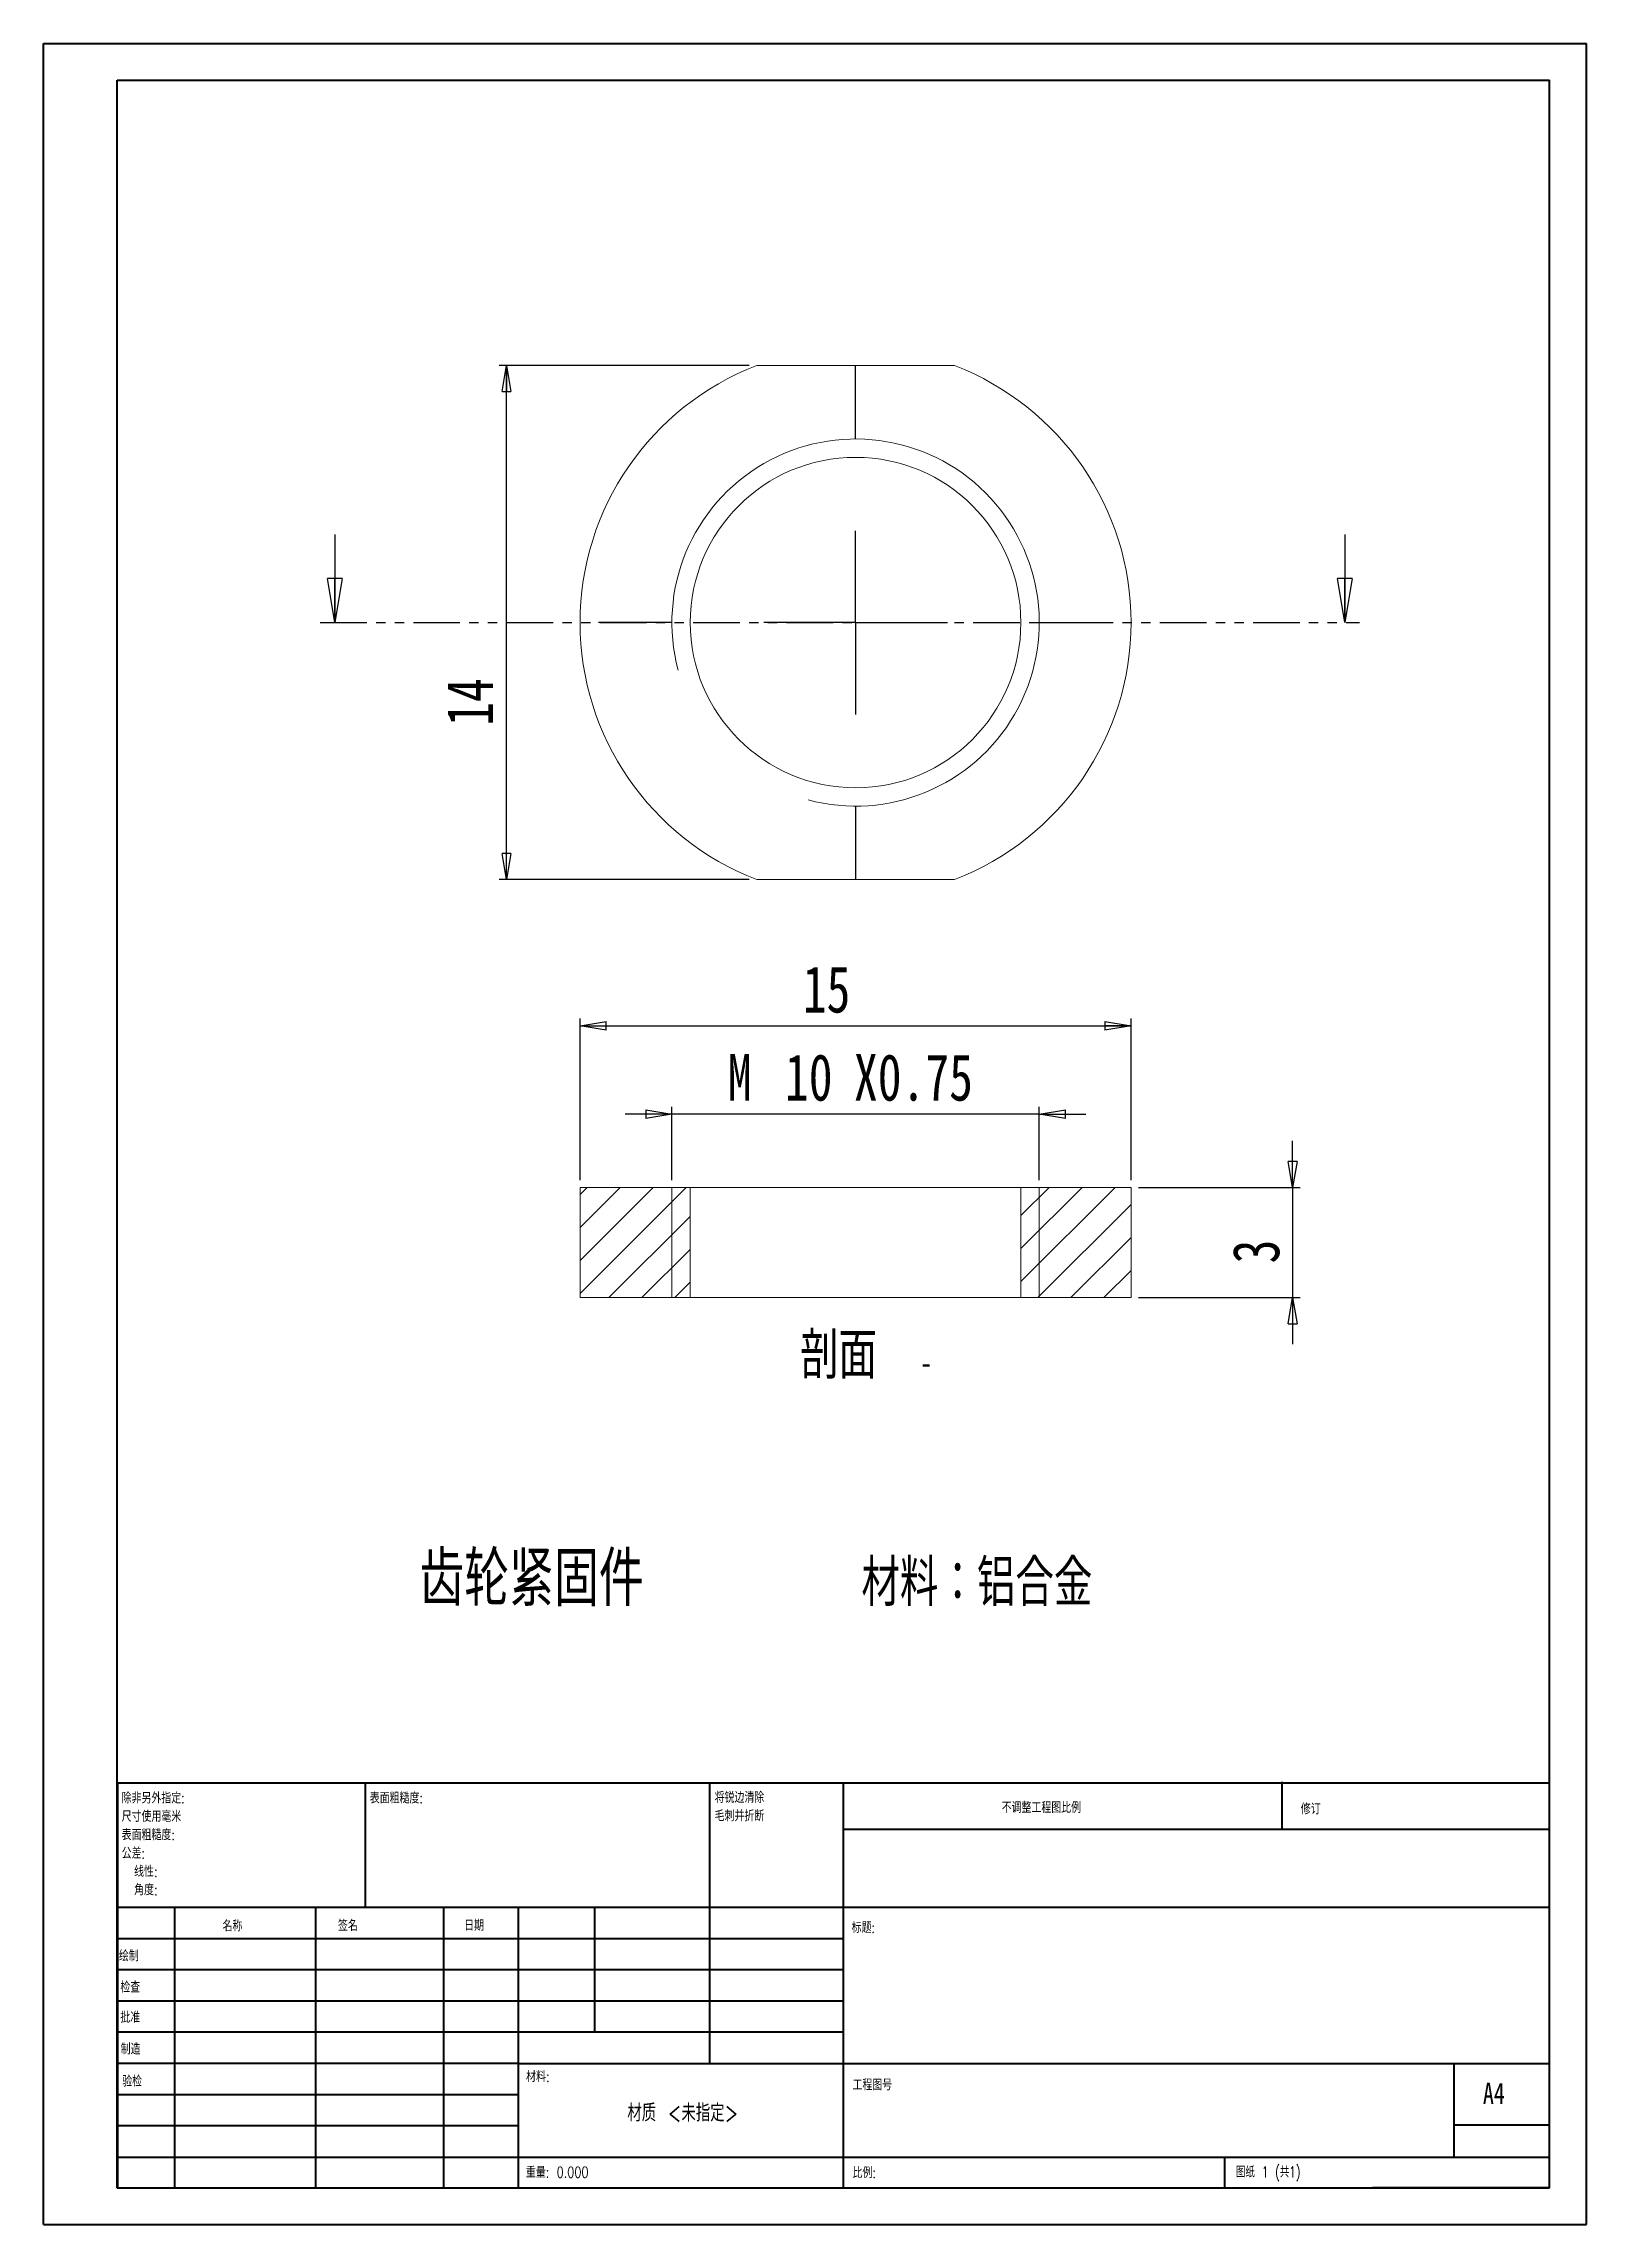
# Model space of a CAD drawing. Header units: millimetres. Extents: x 0 to 210, y 0 to 297.
import ezdxf

# ---------------------------------------------------------------- set-up
doc = ezdxf.new("R2010")
doc.units = ezdxf.units.MM
doc.linetypes.add('PHANTOM', pattern=[12.7, 6.35, -1.27, 1.27, -1.27, 1.27, -1.27])
doc.layers.add('FORMAT', color=7, linetype='Continuous')
doc.styles.add('SLDTEXTSTYLE0', font='TXT', dxfattribs={"width": 0.75, "bigfont": 'bigfont'})
doc.styles.add('SLDTEXTSTYLE1', font='TXT', dxfattribs={"width": 0.75})
doc.styles.add('SLDTEXTSTYLE2', font='TXT', dxfattribs={"width": 0.694444, "bigfont": 'bigfont'})
doc.styles.add('SLDTEXTSTYLE3', font='TXT', dxfattribs={"width": 0.7})
doc.dimstyles.new('SLDDIMSTYLE0', dxfattribs={"dimtxt": 6.35, "dimasz": 3.556, "dimexe": 0, "dimexo": 0.0625, "dimgap": 1.5875, "dimtad": 1, "dimdec": 6, "dimlfac": 0.2, "dimrnd": 1e-09, "dimzin": 12, "dimdsep": 46, "dimtxsty": 'SLDTEXTSTYLE1', "dimblk1": 'CLOSED', "dimblk2": 'CLOSED', "dimsah": 1, "dimcen": 0.09, "dimadec": 0, "dimazin": 3, "dimtfac": 1, "dimtofl": 0, "dimtmove": 0, "dimatfit": 3, "dimldrblk": 'CLOSED', "dimfxl": 0, "dimfrac": 2, "dimtolj": 1, "dimtzin": 12, "dimarcsym": 0})
doc.dimstyles.new('SLDDIMSTYLE1', dxfattribs={"dimtxt": 6.35, "dimasz": 3.556, "dimexe": 0, "dimexo": 0.0625, "dimgap": 1.5875, "dimtad": 1, "dimdec": 6, "dimlfac": 0.2, "dimrnd": 1e-09, "dimzin": 12, "dimdsep": 46, "dimtxsty": 'SLDTEXTSTYLE1', "dimblk1": 'CLOSED', "dimblk2": 'CLOSED', "dimsah": 1, "dimcen": 0.09, "dimadec": 0, "dimazin": 3, "dimtfac": 1, "dimtmove": 0, "dimatfit": 0, "dimldrblk": 'CLOSED', "dimfxl": 0, "dimfrac": 2, "dimtolj": 1, "dimtzin": 12, "dimarcsym": 0})

# ---------------------------------------------------------------- blocks, each defined once
blk = doc.blocks.new('SW_NOTE_0')
at = {"color": 0, "linetype": 'Continuous', "lineweight": 0, "char_height": 1.5, "attachment_point": 1, "style": 'SLDTEXTSTYLE0'}
for s, insert in [('\\M+18FAB锐边\\M+190B4\\M+18F9C', (0, 1.93)), ('\\M+196D1\\M+18E68\\M+19BF3\\M+190DC\\M+19266', (0, -0.57))]:
    blk.add_mtext(s, dxfattribs=dict(at, insert=insert))
blk = doc.blocks.new('SW_NOTE_1')
at = {"color": 0, "linetype": 'Continuous', "lineweight": 0, "char_height": 1.5, "attachment_point": 1, "style": 'SLDTEXTSTYLE0'}
for s, insert in [('\\M+18F9C\\M+194F1另\\M+18A4F\\M+18E77\\M+192E8:', (0, 1.93)), ('\\M+1955C\\M+196CA\\M+19165糙\\M+19378:', (0, -3.07)), ('\\M+18EDA\\M+190A1\\M+18E67\\M+19770\\M+19F7C\\M+195C4', (0, -0.57)), ('\\M+18CF6\\M+18DB7:', (0, -5.57)), ('线\\M+190AB:', (1.69, -8.07)), ('\\M+18A70\\M+19378:', (1.69, -10.57))]:
    blk.add_mtext(s, dxfattribs=dict(at, insert=insert))
blk = doc.blocks.new('_CLOSED')
at = {"color": 0, "linetype": 'ByBlock', "lineweight": -2}
for p, q in [((-1, 0.166667), (0, 0)), ((-1, 0.166667), (-1, -0.166667)), ((0, 0), (-1, -0.166667)), ((0, 0), (-1, 0))]:
    blk.add_line(p, q, dxfattribs=at)
blk = doc.blocks.new('_D')
at = {"layer": 'FORMAT'}
for p, q in [((96.14, 253.37), (62.1, 253.37)), ((63.1, 183.37), (63.1, 253.37)), ((96.14, 183.37), (62.1, 183.37))]:
    blk.add_line(p, q, dxfattribs=at)
at = {"layer": 'FORMAT', "xscale": 3.556, "yscale": 3.556}
for p, rotation in [((63.1, 253.37, -7), 90.0000000000004), ((63.1, 183.37, -7), 270.0000000000004)]:
    blk.add_blockref('_CLOSED', p, dxfattribs=dict(at, rotation=rotation))
at = {"layer": 'FORMAT', "insert": (54.92, 204.3), "char_height": 6.35, "attachment_point": 1, "rotation": 90, "style": 'SLDTEXTSTYLE1'}
blk.add_mtext('14', dxfattribs=at)
blk = doc.blocks.new('SW_CENTERMARKSYMBOL_0')
at = {"layer": 'FORMAT', "color": 0}
for p, q in [((0, 25), (0, 35)), ((0, 0), (0, 12.5)), ((-25, 0), (-35, 0)), ((0, 0), (-12.5, 0)), ((0, 0), (0, -12.5)), ((0, 0), (12.5, 0)), ((25, 0), (35, 0)), ((0, -25), (0, -35))]:
    blk.add_line(p, q, dxfattribs=at)
blk = doc.blocks.new('_D_1')
at = {"layer": 'FORMAT'}
for p, q in [((85.6, 142.43), (85.6, 152.43)), ((135.6, 142.43), (135.6, 152.43)), ((85.6, 151.43), (79.25, 151.43)), ((135.6, 151.43), (85.6, 151.43)), ((135.6, 151.43), (141.95, 151.43))]:
    blk.add_line(p, q, dxfattribs=at)
at = {"layer": 'FORMAT', "xscale": 3.556, "yscale": 3.556}
blk.add_blockref('_CLOSED', (85.6, 151.43, 18), dxfattribs=at)
at = {"layer": 'FORMAT', "xscale": 3.556, "yscale": 3.556, "rotation": 180.0000000000004}
blk.add_blockref('_CLOSED', (135.6, 151.43, 18), dxfattribs=at)
at = {"layer": 'FORMAT', "char_height": 6.35, "attachment_point": 1, "style": 'SLDTEXTSTYLE1'}
for s, insert in [('M', (93.21, 159.61)), ('10', (100.99, 159.61)), ('X0.75', (110.38, 159.61))]:
    blk.add_mtext(s, dxfattribs=dict(at, insert=insert))
blk = doc.blocks.new('_D_2')
at = {"layer": 'FORMAT'}
for p, q in [((73.1, 142.43), (73.1, 164.43)), ((73.1, 163.43), (148.1, 163.43)), ((148.1, 142.43), (148.1, 164.43))]:
    blk.add_line(p, q, dxfattribs=at)
at = {"layer": 'FORMAT', "xscale": 3.556, "yscale": 3.556, "rotation": 180.0000000000004}
blk.add_blockref('_CLOSED', (73.1, 163.43, 18), dxfattribs=at)
at = {"layer": 'FORMAT', "xscale": 3.556, "yscale": 3.556}
blk.add_blockref('_CLOSED', (148.1, 163.43, 18), dxfattribs=at)
at = {"layer": 'FORMAT', "insert": (103.41, 171.61), "char_height": 6.35, "attachment_point": 1, "style": 'SLDTEXTSTYLE1'}
blk.add_mtext('15', dxfattribs=at)
blk = doc.blocks.new('_D_3')
at = {"layer": 'FORMAT'}
for p, q in [((170.1, 141.43), (170.1, 147.78)), ((149.1, 141.43), (171.1, 141.43)), ((170.1, 141.43), (170.1, 126.43)), ((149.1, 126.43), (171.1, 126.43)), ((170.1, 126.43), (170.1, 120.08))]:
    blk.add_line(p, q, dxfattribs=at)
at = {"layer": 'FORMAT', "xscale": 3.556, "yscale": 3.556}
for p, rotation in [((170.1, 141.43, 18), 270.0000000000004), ((170.1, 126.43, 18), 90.0000000000004)]:
    blk.add_blockref('_CLOSED', p, dxfattribs=dict(at, rotation=rotation))
at = {"layer": 'FORMAT', "insert": (161.92, 131.09), "char_height": 6.35, "attachment_point": 1, "rotation": 90, "style": 'SLDTEXTSTYLE1'}
blk.add_mtext('3', dxfattribs=at)
blk = doc.blocks.new('SW_NOTE_2')
at = {"layer": 'FORMAT', "color": 0, "attachment_point": 2}
for s, insert, char_height, style in [('\\M+19655\\M+196CA', (8.33, 8.19), 6.35, 'SLDTEXTSTYLE0'), ('-', (20.26, 5.8), 3.5, 'SLDTEXTSTYLE3')]:
    blk.add_mtext(s, dxfattribs=dict(at, insert=insert, char_height=char_height, style=style))

msp = doc.modelspace()

# ---------------------------------------------------------------- hatches: boundary and pattern name
at = {"linetype": 'Continuous', "lineweight": 0}
h = msp.add_hatch(dxfattribs=at)
h.set_pattern_fill('ANSI31', style=0)
h.paths.add_polyline_path([(88.1033567, 141.425711), (73.1033567, 141.425711), (73.1033567, 126.425711), (88.1033567, 126.425711)], flags=0)
h = msp.add_hatch(dxfattribs=at)
h.set_pattern_fill('ANSI31', style=0)
h.paths.add_polyline_path([(133.1033567, 126.425711), (148.1033567, 126.425711), (148.1033567, 141.425711), (133.1033567, 141.425711)], flags=0)

# ---------------------------------------------------------------- linework, layer by layer
at = {"color": 7, "linetype": 'Continuous', "lineweight": 40}
for p, q in [((0.0788436, 0.2147802), (0.0788436, 297.2147802)), ((0.0788436, 297.2147802), (210.0788436, 297.2147802)), ((210.0788436, 0.2147802), (210.0788436, 297.2147802)), ((210.0788436, 292.2147802), (210.0788436, 297.2147802)), ((10.0788436, 292.2147802), (205.0788436, 292.2147802)), ((10.0788436, 5.2147802), (10.0788436, 292.2147802)), ((205.0788436, 5.2147802), (205.0788436, 292.2147802)), ((10.1108209, 60.3709273), (205.0788436, 60.3709273)), ((10.1108209, 60.3709273), (10.1108209, 5.1209273)), ((43.9108209, 43.3709273), (43.9108209, 60.3709273)), ((90.7108209, 60.3709273), (90.7108209, 22.1209273)), ((108.9108209, 60.3709273), (108.9108209, 5.1209273)), ((168.6788436, 54.0897802), (168.6788436, 60.4647802)), ((205.0788436, 53.9959273), (108.9108209, 53.9959273)), ((205.0788436, 43.3709273), (10.1108209, 43.3709273)), ((17.9108209, 43.3709273), (17.9108209, 5.1209273)), ((37.1017733, 43.3709273), (37.1017733, 5.1209273)), ((54.5097471, 43.3709273), (54.5097471, 5.1209273)), ((64.7108209, 5.1209273), (64.7108209, 43.3709273)), ((75.1108209, 26.3709273), (75.1108209, 43.3709273)), ((108.9108209, 39.1209273), (10.1108209, 39.1209273)), ((108.9108209, 34.8709273), (10.1108209, 34.8709273)), ((108.9108209, 30.6209273), (10.1108209, 30.6209273)), ((108.9108209, 26.3709273), (10.1108209, 26.3709273)), ((64.7108209, 22.1209273), (10.1108209, 22.1209273)), ((64.7108209, 22.1209273), (205.0788436, 22.1209273)), ((192.0788436, 9.4647802), (192.0788436, 22.2147802)), ((64.7108209, 17.8708553), (10.1108209, 17.8708553)), ((64.7108209, 13.6209273), (10.1108209, 13.6209273)), ((205.0788436, 13.7147802), (192.0788436, 13.7147802)), ((10.1108209, 9.3709273), (205.0788436, 9.3709273)), ((160.8788436, 5.2147802), (160.8788436, 9.4647802)), ((10.0788436, 5.2147802), (205.0788436, 5.2147802)), ((205.0788436, 5.2147802), (180.9883118, 5.2147802)), ((0.0788436, 0.2147802), (210.0788436, 0.2147802))]:
    msp.add_line(p, q, dxfattribs=at)
at = {"color": 7, "linetype": 'Continuous', "lineweight": 15}
for p, q in [((124.0662682, 253.3690688), (97.1404451, 253.3690688)), ((97.1404451, 183.3690666), (124.0662682, 183.3690666)), ((73.1033575, 141.425711), (73.1033575, 126.4257109)), ((88.1033576, 141.425711), (73.1033575, 141.425711)), ((88.1033576, 141.425711), (88.1033576, 126.4257109)), ((88.1033576, 141.425711), (133.1033557, 141.425711)), ((133.1033557, 126.4257109), (133.1033557, 141.425711)), ((148.1033558, 141.425711), (133.1033557, 141.425711)), ((148.1033558, 126.4257109), (148.1033558, 141.425711)), ((88.1033576, 126.4257109), (73.1033575, 126.4257109)), ((88.1033576, 126.4257109), (133.1033557, 126.4257109)), ((148.1033558, 126.4257109), (133.1033557, 126.4257109))]:
    msp.add_line(p, q, dxfattribs=at)
at = {"color": 7, "linetype": 'Continuous', "lineweight": 30}
for p, q in [((39.7033567, 230.3690677), (39.7033567, 218.3690677)), ((177.1833567, 230.3690677), (177.1833567, 218.3690677))]:
    msp.add_line(p, q, dxfattribs=at)
at = {"color": 7, "linetype": 'PHANTOM', "lineweight": 30}
msp.add_line((37.7033567, 218.3690677), (179.1833567, 218.3690677), dxfattribs=at)
at = {"color": 7, "linetype": 'Continuous', "lineweight": 0}
for p, q in [((85.6033567, 126.425711), (85.6033567, 141.425711)), ((135.6033567, 126.425711), (135.6033567, 141.425711))]:
    msp.add_line(p, q, dxfattribs=at)
at = {"color": 7, "linetype": 'Continuous', "lineweight": 15}
msp.add_circle((110.6033567, 218.3690677), 22.5, dxfattribs=at)
for start, end in [(111.039469781, 248.960530219), (291.039469781, 68.960530219)]:
    msp.add_arc((110.6033567, 218.3690677), 37.5, start, end, dxfattribs=at)
at = {"color": 7, "linetype": 'Continuous', "lineweight": 0}
msp.add_arc((110.6033567, 218.3690677), 25, 255, 195, dxfattribs=at)

# ---------------------------------------------------------------- block references
at = {"color": 7, "linetype": 'Continuous', "lineweight": 30, "xscale": 6, "yscale": 6, "rotation": 270.0000000000004}
for p in [(39.7033567, 218.3690677), (177.1833567, 218.3690677)]:
    msp.add_blockref('_CLOSED', p, dxfattribs=at)
at = {"color": 7, "linetype": 'Continuous', "lineweight": 0}
for name, p in [('SW_NOTE_1', (10.7044897, 57.1082971)), ('SW_NOTE_0', (91.4200366, 57.1904169))]:
    msp.add_blockref(name, p, dxfattribs=at)
at = {"layer": 'FORMAT'}
for name, p in [('SW_CENTERMARKSYMBOL_0', (110.6033567, 218.3690677)), ('SW_NOTE_2', (99.9453011, 113.539808))]:
    msp.add_blockref(name, p, dxfattribs=at)

# ---------------------------------------------------------------- texts
at = {"color": 7, "linetype": 'Continuous', "lineweight": 0}
for s, insert, char_height, attachment_point, style in [('齿轮紧\\M+18CC5\\M+18C8F', (51.2133706, 91.8306579), 7.408333333, 1, 'SLDTEXTSTYLE0'), ('\\M+18DDE\\M+197BF\\M+18146铝\\M+18D87\\M+18BE0', (111.4001737, 90.7780148), 6.35, 1, 'SLDTEXTSTYLE0'), ('\\M+1955C\\M+196CA\\M+19165糙\\M+19378:', (44.4821131, 59.0401993), 1.5, 1, 'SLDTEXTSTYLE0'), ('\\M+19573调\\M+190AE\\M+18D48\\M+192F6图\\M+194E4\\M+197E1', (130.4934841, 57.7477737), 1.5, 1, 'SLDTEXTSTYLE0'), ('\\M+18F43订', (171.2064253, 57.5496888), 1.5, 1, 'SLDTEXTSTYLE0'), ('\\M+196BC\\M+18FCC', (24.4330601, 41.6224099), 1.5, 1, 'SLDTEXTSTYLE0'), ('签\\M+196BC', (40.1444085, 41.6826836), 1.5, 1, 'SLDTEXTSTYLE0'), ('\\M+193FA\\M+18AFA', (57.3255229, 41.6971065), 1.5, 1, 'SLDTEXTSTYLE0'), ('标题:', (110.0670078, 41.3992615), 1.5, 1, 'SLDTEXTSTYLE0'), ('绘\\M+190A7', (10.3229702, 37.5506421), 1.5, 1, 'SLDTEXTSTYLE0'), ('检查', (10.5212898, 33.2753344), 1.5, 1, 'SLDTEXTSTYLE0'), ('\\M+194E1\\M+18F79', (10.5125433, 29.1852233), 1.5, 1, 'SLDTEXTSTYLE0'), ('\\M+190A7\\M+191A2', (10.5660074, 24.8546319), 1.5, 1, 'SLDTEXTSTYLE0'), ('\\M+18DDE\\M+197BF:', (65.7566832, 21.1069835), 1.5, 1, 'SLDTEXTSTYLE0'), ('验检', (10.7798638, 20.4705765), 1.5, 1, 'SLDTEXTSTYLE0'), ('\\M+18D48\\M+192F6图\\M+18D86', (110.184787, 19.9895651), 1.5, 1, 'SLDTEXTSTYLE0'), ('A4', (195.9998284, 19.5152247), 2.91041667, 1, 'SLDTEXTSTYLE1'), ('\\M+18DDE质 <\\M+196A2\\M+18E77\\M+192E8>', (87.0773183, 16.6064931), 2.38125, 2, 'SLDTEXTSTYLE0'), ('\\M+18F64\\M+197CA: 0.000', (65.728632, 8.0702392), 1.4986, 1, 'SLDTEXTSTYLE0'), ('\\M+194E4\\M+197E1:', (110.184787, 8.0210145), 1.5, 1, 'SLDTEXTSTYLE0'), ('图纸 1 (\\M+18BA41)', (162.357138, 8.1148674), 1.5, 1, 'SLDTEXTSTYLE2')]:
    msp.add_mtext(s, dxfattribs=dict(at, insert=insert, char_height=char_height, attachment_point=attachment_point, style=style))

# ---------------------------------------------------------------- dimensions: what is measured, and where the dimension line sits
at = {"layer": 'FORMAT'}
for base, p1, p2, dimstyle, picture, middle in [((63.1033567, 253.3690677), (97.1404446, 183.3690677), (97.1404446, 253.3690677), 'SLDDIMSTYLE0', '_D', (63.1033567, 208.9908801)), ((170.1033567, 126.425711), (148.1033567, 141.425711), (148.1033567, 126.425711), 'SLDDIMSTYLE1', '_D_3', (170.1033567, 133.433015))]:
    dim = msp.add_linear_dim(base=base, p1=p1, p2=p2, angle=90, dimstyle=dimstyle, dxfattribs=at)
    dim.commit()
    dim.dimension.update_dxf_attribs({"geometry": picture, "text_midpoint": middle, "dimtype": 160})
dim = msp.add_linear_dim(base=(148.1033567, 163.425711), p1=(73.1033567, 141.425711), p2=(148.1033567, 141.425711), dimstyle='SLDDIMSTYLE0', dxfattribs=at)
dim.commit()
dim.dimension.update_dxf_attribs({"geometry": '_D_2', "text_midpoint": (108.105229, 163.425711), "dimtype": 160})
dim = msp.add_linear_dim(base=(85.6033567, 151.425711), p1=(135.6033567, 141.425711), p2=(85.6033567, 141.425711), text='M<>X0.75', dimstyle='SLDDIMSTYLE1', dxfattribs=at)
dim.commit()
dim.dimension.update_dxf_attribs({"geometry": '_D_1', "text_midpoint": (112.5773503, 151.425711), "dimtype": 160})

doc.saveas('drawing.dxf')
